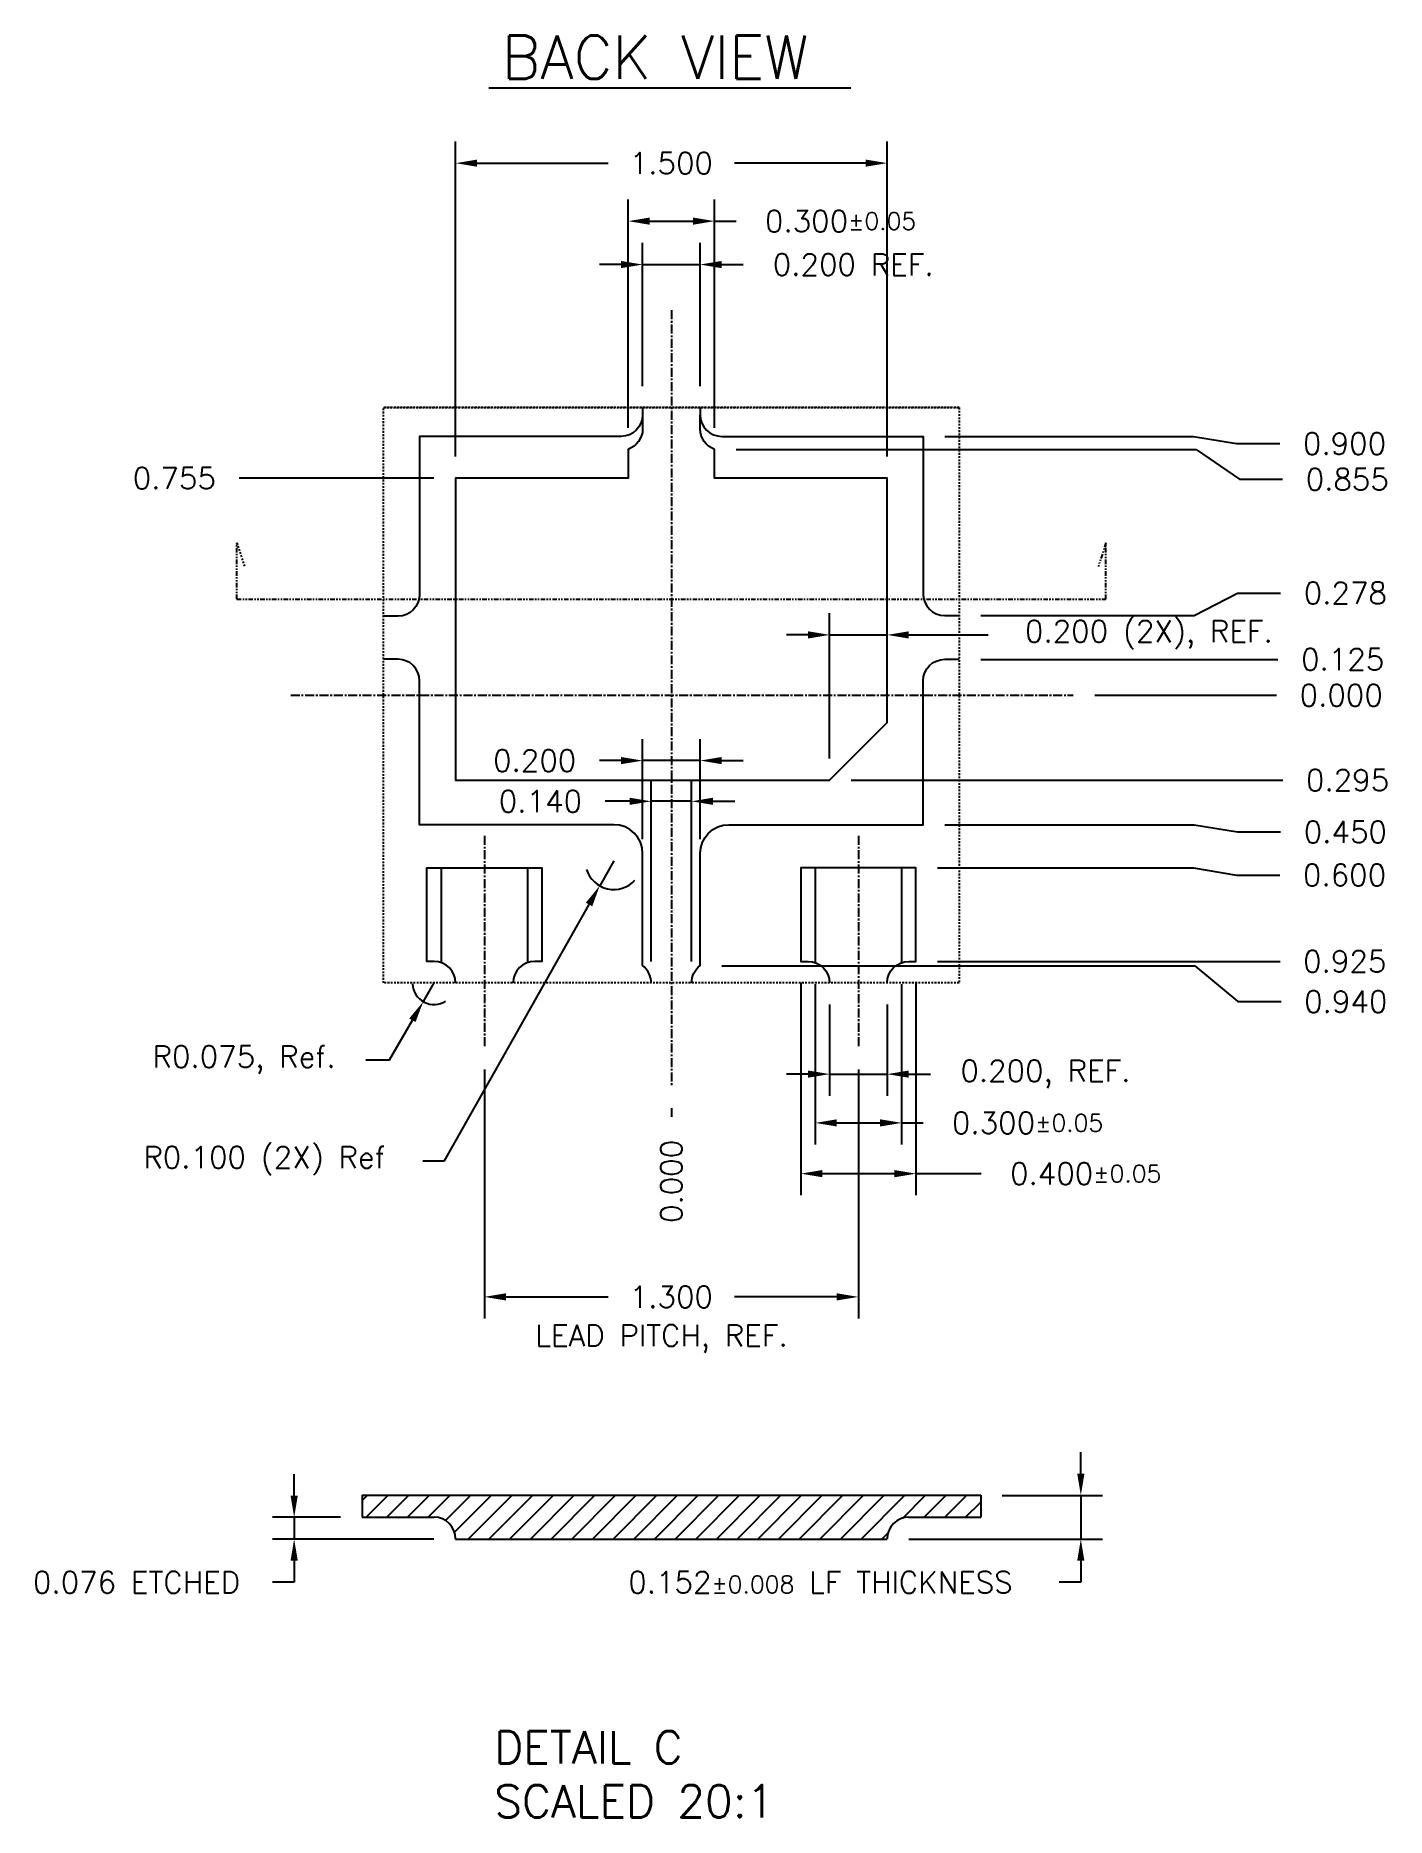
# Model space of a CAD drawing. Extents: x 72 to 166, y -87 to 36.
import ezdxf

# ---------------------------------------------------------------- set-up
doc = ezdxf.new("R2010")
doc.units = 0
doc.header["$LTSCALE"] = 0.5
for name, pattern in [('CENTER', [2, 1.25, -0.25, 0.25, -0.25]), ('HIDDEN', [0.375, 0.25, -0.125]), ('PHANTOM2', [1.25, 0.625, -0.125, 0.125, -0.125, 0.125, -0.125])]:
    doc.linetypes.add(name, pattern=pattern)
for name, color, linetype in [('B', 5, 'Continuous'), ('BL', 4, 'PHANTOM2'), ('C', 1, 'CENTER'), ('C-L', 6, 'HIDDEN'), ('DIM', 7, 'Continuous'), ('H', 4, 'HIDDEN'), ('LF-LINE', 7, 'Continuous')]:
    doc.layers.add(name, color=color, linetype=linetype)
doc.styles.get("Standard").update_dxf_attribs({"font": 'ROMANS.SHX'})
doc.dimstyles.new('DIM 20', dxfattribs={"dimtxt": 1.5, "dimasz": 1.5, "dimexe": 1.5, "dimexo": 1.5, "dimgap": 1.5, "dimtad": 0, "dimtih": 1, "dimtoh": 1, "dimdec": 3, "dimlfac": 0.05, "dimzin": 1, "dimdsep": 46, "dimtxsty": 'STANDARD', "dimcen": 1.5, "dimclrd": 256, "dimclre": 256, "dimclrt": 256, "dimadec": 0, "dimazin": 2, "dimtfac": 1, "dimtdec": 3, "dimtmove": 0, "dimatfit": 3, "dimfxl": 1, "dimarcsym": 0})

# ---------------------------------------------------------------- blocks, each defined once
blk = doc.blocks.new('*D6')
at = {"layer": 'Defpoints', "color": 0, "transparency": 16777216}
for p in [(840.64, -779.95), (836.64, -789.9), (840.64, -789.9)]:
    blk.add_point(p, dxfattribs=at)
at = {"layer": 'DIM', "lineweight": -2, "transparency": 16777216}
for p, q in [((836.64, -788.4), (836.64, -778.45)), ((840.64, -788.4), (840.64, -778.45)), ((835.14, -779.95), (833.64, -779.95)), ((836.64, -779.95), (840.64, -779.95)), ((842.14, -779.95), (843.64, -779.95))]:
    blk.add_line(p, q, dxfattribs=at)
at = {"layer": 'DIM', "transparency": 16777216}
for points in [[(835.14, -779.7), (835.14, -780.2), (836.64, -779.95)], [(842.14, -779.7), (842.14, -780.2), (840.64, -779.95)]]:
    blk.add_solid(points, dxfattribs=at)
at = {"layer": 'DIM', "transparency": 16777216, "insert": (851.28, -779.95), "char_height": 1.5, "attachment_point": 5}
blk.add_mtext('0.200 REF.', dxfattribs=at)
blk = doc.blocks.new('*D7')
at = {"layer": 'Defpoints', "color": 0, "transparency": 16777216}
for p in [(841.64, -776.93), (835.64, -792.8), (841.64, -792.8)]:
    blk.add_point(p, dxfattribs=at)
at = {"layer": 'DIM', "lineweight": -2, "transparency": 16777216}
for p, q in [((835.64, -791.3), (835.64, -775.43)), ((841.64, -791.3), (841.64, -775.43)), ((837.14, -776.93), (840.14, -776.93)), ((841.64, -776.93), (843.14, -776.93))]:
    blk.add_line(p, q, dxfattribs=at)
at = {"layer": 'DIM', "transparency": 16777216}
for points in [[(837.14, -776.68), (837.14, -777.18), (835.64, -776.93)], [(840.14, -776.68), (840.14, -777.18), (841.64, -776.93)]]:
    blk.add_solid(points, dxfattribs=at)
at = {"layer": 'DIM', "transparency": 16777216, "insert": (850.4, -776.93), "char_height": 1.5, "attachment_point": 5}
blk.add_mtext('\\A1;0.300{\\H1.2;±0.05}', dxfattribs=at)
blk = doc.blocks.new('*D8')
at = {"layer": 'Defpoints', "color": 0, "transparency": 16777216}
for p in [(823.64, -772.9), (823.64, -794.8), (853.64, -794.8)]:
    blk.add_point(p, dxfattribs=at)
at = {"layer": 'DIM', "lineweight": -2, "transparency": 16777216}
for p, q in [((823.64, -793.3), (823.64, -771.4)), ((853.64, -793.3), (853.64, -771.4)), ((825.14, -772.9), (834.25, -772.9)), ((852.14, -772.9), (843.03, -772.9))]:
    blk.add_line(p, q, dxfattribs=at)
at = {"layer": 'DIM', "transparency": 16777216}
for points in [[(825.14, -772.65), (825.14, -773.15), (823.64, -772.9)], [(852.14, -772.65), (852.14, -773.15), (853.64, -772.9)]]:
    blk.add_solid(points, dxfattribs=at)
at = {"layer": 'DIM', "transparency": 16777216, "insert": (838.64, -772.9), "char_height": 1.5, "attachment_point": 5}
blk.add_mtext('\\A1;1.500', dxfattribs=at)
blk = doc.blocks.new('*D15')
at = {"layer": 'Defpoints', "color": 0, "transparency": 16777216}
for p in [(825.64, -834.41), (851.64, -834.41), (851.64, -851.73)]:
    blk.add_point(p, dxfattribs=at)
at = {"layer": 'DIM', "lineweight": -2, "transparency": 16777216}
for p, q in [((825.64, -835.91), (825.64, -853.23)), ((851.64, -835.91), (851.64, -853.23)), ((827.14, -851.73), (834.25, -851.73)), ((850.14, -851.73), (843.03, -851.73))]:
    blk.add_line(p, q, dxfattribs=at)
at = {"layer": 'DIM', "transparency": 16777216}
for points in [[(827.14, -851.48), (827.14, -851.98), (825.64, -851.73)], [(850.14, -851.48), (850.14, -851.98), (851.64, -851.73)]]:
    blk.add_solid(points, dxfattribs=at)
at = {"layer": 'DIM', "transparency": 16777216, "insert": (838.64, -851.73), "char_height": 1.5, "attachment_point": 5}
blk.add_mtext('1.300', dxfattribs=at)
blk = doc.blocks.new('*D0')
at = {"layer": 'Defpoints', "color": 0, "transparency": 16777216}
for p in [(849.64, -829.9), (853.64, -829.9), (853.64, -836.24)]:
    blk.add_point(p, dxfattribs=at)
at = {"layer": 'DIM', "lineweight": -2, "transparency": 16777216}
for p, q in [((849.64, -831.4), (849.64, -837.74)), ((853.64, -831.4), (853.64, -837.74)), ((848.14, -836.24), (846.64, -836.24)), ((849.64, -836.24), (853.64, -836.24)), ((855.14, -836.24), (856.64, -836.24))]:
    blk.add_line(p, q, dxfattribs=at)
at = {"layer": 'DIM', "transparency": 16777216}
for points in [[(848.14, -835.99), (848.14, -836.49), (849.64, -836.24)], [(855.14, -835.99), (855.14, -836.49), (853.64, -836.24)]]:
    blk.add_solid(points, dxfattribs=at)
at = {"layer": 'DIM', "transparency": 16777216, "insert": (864.64, -836.24), "char_height": 1.5, "attachment_point": 5}
blk.add_mtext('0.200, REF.', dxfattribs=at)
blk = doc.blocks.new('*D1')
at = {"layer": 'Defpoints', "color": 0, "transparency": 16777216}
for p in [(848.64, -828.48), (854.64, -828.48), (848.64, -839.63)]:
    blk.add_point(p, dxfattribs=at)
at = {"layer": 'DIM', "lineweight": -2, "transparency": 16777216}
for p, q in [((848.64, -829.98), (848.64, -841.13)), ((854.64, -829.98), (854.64, -841.13)), ((850.14, -839.63), (853.14, -839.63)), ((854.64, -839.63), (856.14, -839.63))]:
    blk.add_line(p, q, dxfattribs=at)
at = {"layer": 'DIM', "transparency": 16777216}
for points in [[(850.14, -839.38), (850.14, -839.88), (848.64, -839.63)], [(853.14, -839.38), (853.14, -839.88), (854.64, -839.63)]]:
    blk.add_solid(points, dxfattribs=at)
at = {"layer": 'DIM', "transparency": 16777216, "insert": (863.4, -839.63), "char_height": 1.5, "attachment_point": 5}
blk.add_mtext('\\A1;0.300{\\H1.200000;±0.05}', dxfattribs=at)
blk = doc.blocks.new('*D2')
at = {"layer": 'Defpoints', "color": 0, "transparency": 16777216}
for p in [(847.64, -828.4), (855.64, -828.4), (855.64, -843.16)]:
    blk.add_point(p, dxfattribs=at)
at = {"layer": 'DIM', "lineweight": -2, "transparency": 16777216}
for p, q in [((847.64, -829.9), (847.64, -844.66)), ((855.64, -829.9), (855.64, -844.66)), ((849.14, -843.16), (854.14, -843.16)), ((855.64, -843.16), (860.18, -843.16))]:
    blk.add_line(p, q, dxfattribs=at)
at = {"layer": 'DIM', "transparency": 16777216}
for points in [[(849.14, -842.91), (849.14, -843.41), (847.64, -843.16)], [(854.14, -842.91), (854.14, -843.41), (855.64, -843.16)]]:
    blk.add_solid(points, dxfattribs=at)
at = {"layer": 'DIM', "transparency": 16777216, "insert": (867.44, -843.16), "char_height": 1.5, "attachment_point": 5}
blk.add_mtext('\\A1;0.400{\\H1.200000;±0.05}', dxfattribs=at)
blk = doc.blocks.new('*D3')
at = {"layer": 'Defpoints', "color": 0, "transparency": 16777216}
for p in [(808.59, -794.8), (823.64, -794.8), (838.64, -809.9)]:
    blk.add_point(p, dxfattribs=at)
at = {"layer": 'DIM', "lineweight": -2, "transparency": 16777216}
blk.add_line((822.14, -794.8), (808.59, -794.8), dxfattribs=at)
at = {"layer": 'DIM', "transparency": 16777216, "insert": (804.09, -794.8), "char_height": 1.5, "attachment_point": 5}
blk.add_mtext('0.755', dxfattribs=at)
blk = doc.blocks.new('*D9')
at = {"layer": 'Defpoints', "color": 0, "transparency": 16777216}
for p in [(860.14, -865.53), (853.64, -868.57), (867.1, -868.57)]:
    blk.add_point(p, dxfattribs=at)
at = {"layer": 'DIM', "lineweight": -2, "transparency": 16777216}
for p, q in [((867.1, -864.03), (867.1, -862.53)), ((861.64, -865.53), (868.6, -865.53)), ((867.1, -865.53), (867.1, -868.57)), ((855.14, -868.57), (868.6, -868.57)), ((867.1, -870.07), (867.1, -871.57)), ((867.1, -871.57), (865.6, -871.57))]:
    blk.add_line(p, q, dxfattribs=at)
at = {"layer": 'DIM', "transparency": 16777216}
for points in [[(866.85, -864.03), (867.35, -864.03), (867.1, -865.53)], [(866.85, -870.07), (867.35, -870.07), (867.1, -868.57)]]:
    blk.add_solid(points, dxfattribs=at)
at = {"layer": 'DIM', "transparency": 16777216, "insert": (849, -871.57), "char_height": 1.5, "attachment_point": 5}
blk.add_mtext('0.152{\\H1.200000;±0.008} LF THICKNESS', dxfattribs=at)
blk = doc.blocks.new('*D10')
at = {"layer": 'Defpoints', "color": 0, "transparency": 16777216}
for p in [(817.14, -867.05), (812.42, -868.57), (823.64, -868.57)]:
    blk.add_point(p, dxfattribs=at)
at = {"layer": 'DIM', "lineweight": -2, "transparency": 16777216}
for p, q in [((812.42, -865.55), (812.42, -864.05)), ((815.64, -867.05), (810.92, -867.05)), ((812.42, -867.05), (812.42, -868.57)), ((822.14, -868.57), (810.92, -868.57)), ((812.42, -870.07), (812.42, -871.57)), ((812.42, -871.57), (810.92, -871.57))]:
    blk.add_line(p, q, dxfattribs=at)
at = {"layer": 'DIM', "transparency": 16777216}
for points in [[(812.17, -865.55), (812.67, -865.55), (812.42, -867.05)], [(812.17, -870.07), (812.67, -870.07), (812.42, -868.57)]]:
    blk.add_solid(points, dxfattribs=at)
at = {"layer": 'DIM', "transparency": 16777216, "insert": (801.46, -871.57), "char_height": 1.5, "attachment_point": 5}
blk.add_mtext('0.076 ETCHED', dxfattribs=at)
blk = doc.blocks.new('*D11')
at = {"layer": 'Defpoints', "color": 0, "transparency": 16777216}
for p in [(838.64, -809.9), (838.64, -837.11), (838.64, -839.2)]:
    blk.add_point(p, dxfattribs=at)
at = {"layer": 'DIM', "lineweight": -2, "transparency": 16777216}
blk.add_line((838.64, -838.61), (838.64, -839.2), dxfattribs=at)
at = {"layer": 'DIM', "transparency": 16777216, "insert": (838.64, -843.7), "char_height": 1.5, "attachment_point": 5, "rotation": 90}
blk.add_mtext('0.000', dxfattribs=at)
blk = doc.blocks.new('*D12')
at = {"layer": 'Defpoints', "color": 0, "transparency": 16777216}
for p in [(849.64, -805.7), (853.64, -811.8), (849.64, -815.8)]:
    blk.add_point(p, dxfattribs=at)
at = {"layer": 'DIM', "lineweight": -2, "transparency": 16777216}
for p, q in [((849.64, -814.3), (849.64, -804.2)), ((853.64, -810.3), (853.64, -804.2)), ((848.14, -805.7), (846.64, -805.7)), ((849.64, -805.7), (853.64, -805.7)), ((855.14, -805.7), (860.65, -805.7))]:
    blk.add_line(p, q, dxfattribs=at)
at = {"layer": 'DIM', "transparency": 16777216}
for points in [[(848.14, -805.45), (848.14, -805.95), (849.64, -805.7)], [(855.14, -805.45), (855.14, -805.95), (853.64, -805.7)]]:
    blk.add_solid(points, dxfattribs=at)
at = {"layer": 'DIM', "transparency": 16777216, "insert": (871.83, -805.7), "char_height": 1.5, "attachment_point": 5}
blk.add_mtext('0.200 (2X), REF.', dxfattribs=at)
blk = doc.blocks.new('*D13')
at = {"layer": 'Defpoints', "color": 0, "transparency": 16777216}
for p in [(840.04, -817.27), (837.24, -829.9), (840.04, -829.9)]:
    blk.add_point(p, dxfattribs=at)
at = {"layer": 'DIM', "lineweight": -2, "transparency": 16777216}
for p, q in [((837.24, -828.4), (837.24, -815.77)), ((840.04, -828.4), (840.04, -815.77)), ((835.74, -817.27), (834.04, -817.27)), ((840.04, -817.27), (837.24, -817.27)), ((841.54, -817.27), (843.04, -817.27))]:
    blk.add_line(p, q, dxfattribs=at)
at = {"layer": 'DIM', "transparency": 16777216}
for points in [[(835.74, -817.02), (835.74, -817.52), (837.24, -817.27)], [(841.54, -817.02), (841.54, -817.52), (840.04, -817.27)]]:
    blk.add_solid(points, dxfattribs=at)
at = {"layer": 'DIM', "transparency": 16777216, "insert": (829.54, -817.27), "char_height": 1.5, "attachment_point": 5}
blk.add_mtext('0.140', dxfattribs=at)
blk = doc.blocks.new('*D14')
at = {"layer": 'Defpoints', "color": 0, "transparency": 16777216}
for p in [(840.64, -814.44), (836.64, -821.4), (840.64, -821.4)]:
    blk.add_point(p, dxfattribs=at)
at = {"layer": 'DIM', "lineweight": -2, "transparency": 16777216}
for p, q in [((836.64, -819.9), (836.64, -812.94)), ((840.64, -819.9), (840.64, -812.94)), ((835.14, -814.44), (833.64, -814.44)), ((840.64, -814.44), (836.64, -814.44)), ((842.14, -814.44), (843.64, -814.44))]:
    blk.add_line(p, q, dxfattribs=at)
at = {"layer": 'DIM', "transparency": 16777216}
for points in [[(835.14, -814.19), (835.14, -814.69), (836.64, -814.44)], [(842.14, -814.19), (842.14, -814.69), (840.64, -814.44)]]:
    blk.add_solid(points, dxfattribs=at)
at = {"layer": 'DIM', "transparency": 16777216, "insert": (829.14, -814.44), "char_height": 1.5, "attachment_point": 5}
blk.add_mtext('0.200', dxfattribs=at)
blk = doc.blocks.new('*D4')
at = {"layer": 'Defpoints', "color": 0, "transparency": 16777216}
for p in [(822.14, -829.9), (821.39, -831.2)]:
    blk.add_point(p, dxfattribs=at)
at = {"layer": 'DIM', "lineweight": -2, "transparency": 16777216}
for p, q in [((822.14, -829.9), (821.39, -831.2)), ((819.05, -835.25), (820.64, -832.49)), ((817.4, -835.25), (819.05, -835.25))]:
    blk.add_line(p, q, dxfattribs=at)
blk.add_arc((822.14, -829.9), 1.5, 182.6606, 302.7042, dxfattribs=at)
at = {"layer": 'DIM', "transparency": 16777216}
blk.add_solid([(820.42, -832.37), (820.86, -832.62), (821.39, -831.2)], dxfattribs=at)
at = {"layer": 'DIM', "transparency": 16777216, "insert": (808.94, -835.25), "char_height": 1.5, "attachment_point": 5}
blk.add_mtext('R0.075, Ref.', dxfattribs=at)
blk = doc.blocks.new('*D5')
at = {"layer": 'Defpoints', "color": 0, "transparency": 16777216}
for p in [(834.64, -821.4), (833.66, -823.14)]:
    blk.add_point(p, dxfattribs=at)
at = {"layer": 'DIM', "lineweight": -2, "transparency": 16777216}
for p, q in [((834.64, -821.4), (833.66, -823.14)), ((822.86, -842.27), (832.92, -824.45)), ((821.36, -842.27), (822.86, -842.27))]:
    blk.add_line(p, q, dxfattribs=at)
blk.add_arc((834.64, -821.4), 2, 197.5836, 317.0282, dxfattribs=at)
at = {"layer": 'DIM', "transparency": 16777216}
blk.add_solid([(832.7, -824.32), (833.14, -824.57), (833.66, -823.14)], dxfattribs=at)
at = {"layer": 'DIM', "transparency": 16777216, "insert": (810.36, -842.27), "char_height": 1.5, "attachment_point": 5}
blk.add_mtext('R0.100 (2X) Ref', dxfattribs=at)
blk = doc.blocks.new('*D16')
at = {"layer": 'Defpoints', "color": 0, "transparency": 16777216}
for p in [(838.64, -809.9), (866.58, -809.9), (880.7, -809.9)]:
    blk.add_point(p, dxfattribs=at)
at = {"layer": 'DIM', "lineweight": -2, "transparency": 16777216}
blk.add_line((868.08, -809.9), (880.7, -809.9), dxfattribs=at)
at = {"layer": 'DIM', "transparency": 16777216, "insert": (885.2, -809.9), "char_height": 1.5, "attachment_point": 5}
blk.add_mtext('0.000', dxfattribs=at)
blk = doc.blocks.new('*D17')
at = {"layer": 'Defpoints', "color": 0, "transparency": 16777216}
for p in [(858.64, -807.4), (880.8, -807.4), (838.64, -809.9)]:
    blk.add_point(p, dxfattribs=at)
at = {"layer": 'DIM', "lineweight": -2, "transparency": 16777216}
blk.add_line((860.14, -807.4), (880.8, -807.4), dxfattribs=at)
at = {"layer": 'DIM', "transparency": 16777216, "insert": (885.3, -807.4), "char_height": 1.5, "attachment_point": 5}
blk.add_mtext('0.125', dxfattribs=at)
blk = doc.blocks.new('*D18')
at = {"layer": 'Defpoints', "color": 0, "transparency": 16777216}
for p in [(880.99, -802.79), (858.64, -804.35), (838.64, -809.9)]:
    blk.add_point(p, dxfattribs=at)
at = {"layer": 'DIM', "lineweight": -2, "transparency": 16777216}
for p, q in [((874.99, -804.35), (877.99, -802.79)), ((877.99, -802.79), (880.99, -802.79)), ((860.14, -804.35), (874.99, -804.35))]:
    blk.add_line(p, q, dxfattribs=at)
at = {"layer": 'DIM', "transparency": 16777216, "insert": (885.49, -802.79), "char_height": 1.5, "attachment_point": 5}
blk.add_mtext('0.278', dxfattribs=at)
blk = doc.blocks.new('*D19')
at = {"layer": 'Defpoints', "color": 0, "transparency": 16777216}
for p in [(856.14, -791.9), (880.93, -792.4), (838.64, -809.9)]:
    blk.add_point(p, dxfattribs=at)
at = {"layer": 'DIM', "lineweight": -2, "transparency": 16777216}
for p, q in [((857.64, -791.9), (874.93, -791.9)), ((874.93, -791.9), (877.93, -792.4)), ((877.93, -792.4), (880.93, -792.4))]:
    blk.add_line(p, q, dxfattribs=at)
at = {"layer": 'DIM', "transparency": 16777216, "insert": (885.43, -792.4), "char_height": 1.5, "attachment_point": 5}
blk.add_mtext('0.900', dxfattribs=at)
blk = doc.blocks.new('*D20')
at = {"layer": 'Defpoints', "color": 0, "transparency": 16777216}
for p in [(841.64, -792.8), (881.12, -794.88), (838.64, -809.9)]:
    blk.add_point(p, dxfattribs=at)
at = {"layer": 'DIM', "lineweight": -2, "transparency": 16777216}
for p, q in [((843.14, -792.8), (875.12, -792.8)), ((875.12, -792.8), (878.12, -794.88)), ((878.12, -794.88), (881.12, -794.88))]:
    blk.add_line(p, q, dxfattribs=at)
at = {"layer": 'DIM', "transparency": 16777216, "insert": (885.62, -794.88), "char_height": 1.5, "attachment_point": 5}
blk.add_mtext('0.855', dxfattribs=at)
blk = doc.blocks.new('*D21')
at = {"layer": 'Defpoints', "color": 0, "transparency": 16777216}
for p in [(838.64, -809.9), (856.14, -818.9), (880.99, -819.4)]:
    blk.add_point(p, dxfattribs=at)
at = {"layer": 'DIM', "lineweight": -2, "transparency": 16777216}
for p, q in [((857.64, -818.9), (874.99, -818.9)), ((874.99, -818.9), (877.99, -819.4)), ((877.99, -819.4), (880.99, -819.4))]:
    blk.add_line(p, q, dxfattribs=at)
at = {"layer": 'DIM', "transparency": 16777216, "insert": (885.49, -819.4), "char_height": 1.5, "attachment_point": 5}
blk.add_mtext('0.450', dxfattribs=at)
blk = doc.blocks.new('*D22')
at = {"layer": 'Defpoints', "color": 0, "transparency": 16777216}
for p in [(838.64, -809.9), (855.64, -821.9), (880.93, -822.4)]:
    blk.add_point(p, dxfattribs=at)
at = {"layer": 'DIM', "lineweight": -2, "transparency": 16777216}
for p, q in [((857.14, -821.9), (874.93, -821.9)), ((874.93, -821.9), (877.93, -822.4)), ((877.93, -822.4), (880.93, -822.4))]:
    blk.add_line(p, q, dxfattribs=at)
at = {"layer": 'DIM', "transparency": 16777216, "insert": (885.43, -822.4), "char_height": 1.5, "attachment_point": 5}
blk.add_mtext('0.600', dxfattribs=at)
blk = doc.blocks.new('*D23')
at = {"layer": 'Defpoints', "color": 0, "transparency": 16777216}
for p in [(838.64, -809.9), (855.64, -828.4), (880.95, -828.4)]:
    blk.add_point(p, dxfattribs=at)
at = {"layer": 'DIM', "lineweight": -2, "transparency": 16777216}
blk.add_line((857.14, -828.4), (880.95, -828.4), dxfattribs=at)
at = {"layer": 'DIM', "transparency": 16777216, "insert": (885.45, -828.4), "char_height": 1.5, "attachment_point": 5}
blk.add_mtext('0.925', dxfattribs=at)
blk = doc.blocks.new('*D24')
at = {"layer": 'Defpoints', "color": 0, "transparency": 16777216}
for p in [(838.64, -809.9), (840.64, -828.7), (881.02, -831.2)]:
    blk.add_point(p, dxfattribs=at)
at = {"layer": 'DIM', "lineweight": -2, "transparency": 16777216}
for p, q in [((842.14, -828.7), (875.02, -828.7)), ((875.02, -828.7), (878.02, -831.2)), ((878.02, -831.2), (881.02, -831.2))]:
    blk.add_line(p, q, dxfattribs=at)
at = {"layer": 'DIM', "transparency": 16777216, "insert": (885.52, -831.2), "char_height": 1.5, "attachment_point": 5}
blk.add_mtext('0.940', dxfattribs=at)
blk = doc.blocks.new('*D25')
at = {"layer": 'Defpoints', "color": 0, "transparency": 16777216}
for p in [(838.64, -809.9), (849.64, -815.8), (881.14, -815.8)]:
    blk.add_point(p, dxfattribs=at)
at = {"layer": 'LF-LINE', "lineweight": -2, "transparency": 16777216}
blk.add_line((851.14, -815.8), (881.14, -815.8), dxfattribs=at)
at = {"layer": 'LF-LINE', "transparency": 16777216, "insert": (885.64, -815.8), "char_height": 1.5, "attachment_point": 5}
blk.add_mtext('0.295', dxfattribs=at)

msp = doc.modelspace()

# ---------------------------------------------------------------- hatches: boundary and pattern name
at = {"layer": 'H'}
h = msp.add_hatch(dxfattribs=at)
h.set_pattern_fill('ANSI31', color=256, scale=0.32)
h.set_pattern_definition([(45, (-199.1892, -22.0687), (-0.7184205, 0.7184205), [])])
h.paths.add_polyline_path([(95.134, -65.0355), (95.134, -66.5555), (100.134, -66.5555, -0.41421356), (101.634, -68.0555), (101.634, -68.0755), (131.6341, -68.0755, -0.41812434), (133.134, -66.5555), (138.134, -66.5555), (138.134, -65.0355)])

# ---------------------------------------------------------------- linework, layer by layer
at = {"layer": 'B'}
for p, q in [((100.634, -21.4074), (100.634, -27.9932)), ((106.634, -21.4074), (106.634, -27.9932)), ((126.634, -21.4074), (126.634, -27.9932)), ((132.634, -21.4074), (132.634, -27.9932)), ((95.134, -65.0355), (138.134, -65.0355)), ((95.134, -65.0355), (95.134, -66.5555)), ((138.134, -65.0355), (138.134, -66.5555)), ((95.134, -66.5555), (100.134, -66.5555)), ((133.134, -66.5555), (138.134, -66.5555)), ((101.634, -68.0555), (101.634, -68.0755)), ((101.634, -68.0755), (131.634, -68.0755))]:
    msp.add_line(p, q, dxfattribs=at)
for points in [[(114.634, 10.5926), (114.634, 10.0926, -0.41421356), (113.134, 8.5926), (99.134, 8.5926), (99.134, -2.4074, -0.41421356), (97.634, -3.9074), (96.634, -3.9074)], [(114.634, 10.0926), (114.634, 9.5926), (114.634, 9.1068, -0.31783725), (113.634, 7.6926), (113.634, 5.6926), (101.634, 5.6926), (101.634, -15.3074), (127.634, -15.3074), (131.634, -11.3074), (131.634, 5.6926), (119.634, 5.6926), (119.634, 7.6926, -0.31783725), (118.634, 9.1068), (118.634, 9.5926), (118.634, 10.0926)], [(118.634, 10.5926), (118.634, 10.0926, 0.41421356), (120.134, 8.5926), (134.134, 8.5926), (134.134, -1.7574), (134.134, -2.3574, 0.41421356), (135.634, -3.8574), (136.634, -3.8574)], [(115.234, -29.4074, 0.23606798), (114.634, -28.2074), (114.634, -20.4074, 0.41421356), (112.634, -18.4074), (99.134, -18.4074), (99.134, -8.4074, 0.41421356), (97.634, -6.9074), (96.634, -6.9074)], [(118.034, -29.4074, -0.23606798), (118.634, -28.2074), (118.634, -20.4074, -0.41421356), (120.634, -18.4074), (134.134, -18.4074), (134.134, -8.4074, -0.41421356), (135.634, -6.9074), (136.634, -6.9074)], [(101.634, -29.4074, 0.41421356), (100.134, -27.9074), (99.634, -27.9074), (99.634, -21.4074), (107.634, -21.4074), (107.634, -27.9074), (107.134, -27.9074, 0.41421356), (105.634, -29.4074)], [(131.634, -29.4074, -0.41421356), (133.134, -27.9074), (133.634, -27.9074), (133.634, -21.4074), (125.634, -21.4074), (125.634, -27.9074), (126.134, -27.9074, -0.41421356), (127.634, -29.4074)]]:
    msp.add_lwpolyline(points, format="xyb", dxfattribs=at)
for centre, start, end in [((100.134, -68.0555), 0, 90), ((133.134, -68.0555), 90, 180)]:
    msp.add_arc(centre, 1.5, start, end, dxfattribs=at)
at = {"layer": 'BL'}
for p, q in [((86.4266, -2.7202), (86.4266, 1.1812)), ((146.8414, 1.1812), (146.3058, -0.4618)), ((146.8414, -2.7202), (146.8414, 1.1812)), ((86.4266, -2.7202), (146.8414, -2.7202))]:
    msp.add_line(p, q, dxfattribs=at)
at = {"layer": 'C'}
for p, q in [((116.634, 17.3689), (116.634, -36.6154)), ((90.1749, -9.4074), (144.5731, -9.4074)), ((103.634, -19.1848), (103.634, -33.9179)), ((129.634, -19.1848), (129.634, -33.9179))]:
    msp.add_line(p, q, dxfattribs=at)
at = {"layer": 'C-L'}
msp.add_line((136.634, 10.5926), (96.634, 10.5926), dxfattribs=at)
msp.add_lwpolyline([(96.634, 10.5926), (136.634, 10.5926), (136.634, -29.4074), (96.634, -29.4074)], close=True, dxfattribs=at)
at = {"layer": 'DIM'}
msp.add_line((103.9464, 32.8272), (129.1048, 32.8272), dxfattribs=at)
at = {"layer": 'H'}
for p, q in [((113.634, 7.6926), (113.634, 7.6926)), ((119.634, 7.6926), (119.634, 7.6926)), ((86.4266, 1.1812), (86.9622, -0.4618))]:
    msp.add_line(p, q, dxfattribs=at)

# ---------------------------------------------------------------- texts
at = {"layer": 'DIM', "attachment_point": 1}
for s, width, insert, char_height in [('{\\H1.5x;BACK VIEW}', 99.527163, (104.8336, 36.4576), 2), ('LEAD PITCH, REF.', 46.888152, (107.1698, -53.1743), 1.5), ('{\\H1.5x;DETAIL C\\PSCALED 20:1\\P}^I', 99.527163, (104.3175, -81.4269), 1.5)]:
    msp.add_mtext_dynamic_manual_height_columns(s, width=width, gutter_width=1, heights=[0], dxfattribs=dict(at, insert=insert, char_height=char_height))

# ---------------------------------------------------------------- dimensions: what is measured, and where the dimension line sits
at = {"layer": 'DIM'}
for base, p1, p2, override, picture, middle in [((101.634, 27.5871), (131.634, 5.6926), (101.634, 5.6926), {"dimgap": 1.5, "dimtol": 0, "dimlim": 0, "dimtp": 0.05, "dimtm": 0.05, "dimtfac": 0.8, "dimtolj": 1}, '*D8', (116.634, 27.5871)), ((119.634, 23.5586), (113.634, 7.6926), (119.634, 7.6926), {"dimtol": 1, "dimtp": 0.05, "dimtm": 0.05, "dimtfac": 0.8, "dimtolj": 1}, '*D7', (128.3983, 23.5586))]:
    dim = msp.add_linear_dim(base=base, p1=p1, p2=p2, dimstyle='DIM 20', override=override, dxfattribs=at)
    dim.commit()
    dim.dimension.update_dxf_attribs({"geometry": picture, "text_midpoint": middle, "insert": (-722.0066, 800.4904)})
for base, p1, p2, text, picture, middle in [((118.634, 20.5371), (114.634, 10.5926), (118.634, 10.5926), '<> REF.', '*D6', (129.2768, 20.5371)), ((131.634, -35.7538), (127.634, -29.4074), (131.634, -29.4074), '<>, REF.', '*D0', (142.634, -35.7538))]:
    dim = msp.add_linear_dim(base=base, p1=p1, p2=p2, text=text, dimstyle='DIM 20', dxfattribs=at)
    dim.commit()
    dim.dimension.update_dxf_attribs({"geometry": picture, "text_midpoint": middle, "insert": (-722.0066, 800.4904)})
for feature_location, offset, dtype, origin, picture, middle, set_off in [((134.134, 8.5926), (24.7886, -0.5), 0, (116.634, -9.4074), '*D19', (163.4226, 8.0926), (-722.0066, 800.4904)), ((119.634, 7.6926), (39.4749, -2.0806), 0, (116.634, -9.4074), '*D20', (163.6089, 5.6119), (-722.0066, 800.4904)), ((101.634, 5.6926), (-15.0523, 0), 0, (116.634, -9.4074), '*D3', (82.0817, 5.6926), (-722.0066, 800.4904)), ((136.6339700802, -3.8574254068), (22.3506890486, 1.5564022635), 0, (116.6339700802, -9.4074254068), '*D18', (163.4846591288, -2.3010231433), (-722.0066206137, 800.4904289723)), ((136.634, -6.9074), (22.1644, 0), 0, (116.634, -9.4074), '*D17', (163.2984, -6.9074), (-722.0066, 800.4904)), ((144.5731127892, -9.4074254068), (14.1243971686, 0), 0, (116.6339700802, -9.4074254068), '*D16', (163.1975099578, -9.4074254068), (-722.0066206137, 800.4904289723)), ((116.6339700802, -36.6154312364), (0, -2.0910090008), 1, (116.6339700802, -9.4074254068), '*D11', (116.6339700802, -43.2064402372), (-722.0066206137, 800.4904289723)), ((134.134, -18.4074), (24.8507, -0.5), 0, (116.634, -9.4074), '*D21', (163.4847, -18.9074), (-722.0066, 800.4904)), ((133.634, -21.4074), (25.2886, -0.5), 0, (116.634, -9.4074), '*D22', (163.4226, -21.9074), (-722.0066, 800.4904)), ((133.634, -27.9074), (25.3141, 0), 0, (116.634, -9.4074), '*D23', (163.4481, -27.9074), (-722.0066, 800.4904)), ((118.634, -28.2074), (40.3824, -2.5001), 0, (116.634, -9.4074), '*D24', (163.5163, -30.7075), (-722.0066, 800.4904))]:
    dim = msp.add_ordinate_dim(feature_location=feature_location, offset=offset, dtype=dtype, origin=origin, dimstyle='DIM 20', dxfattribs=at)
    dim.commit()
    dim.dimension.update_dxf_attribs({"geometry": picture, "text_midpoint": middle, "insert": set_off})
dim = msp.add_linear_dim(base=(127.634, -5.2126), p1=(131.634, -11.3074), p2=(127.634, -15.3074), text='<> (2X), REF.', dimstyle='DIM 20', dxfattribs=at)
dim.commit()
dim.dimension.update_dxf_attribs({"geometry": '*D12', "text_midpoint": (149.8207, -5.2126), "dimtype": 128, "insert": (-722.0066, 800.4904)})
for base, p1, p2, picture, middle in [((118.634, -13.9518), (114.634, -20.9074), (118.634, -20.9074), '*D14', (107.134, -13.9518)), ((118.034, -16.7772), (115.234, -29.4074), (118.034, -29.4074), '*D13', (107.534, -16.7772)), ((129.634, -51.238), (103.634, -33.9179), (129.634, -33.9179), '*D15', (116.634, -51.238))]:
    dim = msp.add_linear_dim(base=base, p1=p1, p2=p2, dimstyle='DIM 20', dxfattribs=at)
    dim.commit()
    dim.dimension.update_dxf_attribs({"geometry": picture, "text_midpoint": middle, "dimtype": 128, "insert": (-722.0066, 800.4904)})
for center, mpoint, text, picture, middle in [((112.634, -20.9074), (111.6508, -22.6491), '<> (2X) Ref', '*D5', (88.3529, -41.7775)), ((100.134, -29.4074), (99.383, -30.7059), '<>, Ref.', '*D4', (86.9323, -34.7579))]:
    dim = msp.add_radius_dim(center=center, mpoint=mpoint, text=text, dimstyle='DIM 20', dxfattribs=at)
    dim.commit()
    dim.dimension.update_dxf_attribs({"geometry": picture, "text_midpoint": middle, "dimtype": 132, "insert": (-722.0066, 800.4904)})
for base, p1, p2, picture, middle in [((133.634, -42.668), (125.634, -27.9074), (133.634, -27.9074), '*D2', (145.4359, -42.668)), ((126.634, -39.1405), (132.634, -27.9932), (126.634, -27.9932), '*D1', (141.3983, -39.1405))]:
    dim = msp.add_linear_dim(base=base, p1=p1, p2=p2, dimstyle='DIM 20', override={"dimgap": 1.5, "dimtol": 1, "dimlim": 0, "dimtp": 0.05, "dimtm": 0.05, "dimtfac": 0.8, "dimtolj": 1}, dxfattribs=at)
    dim.commit()
    dim.dimension.update_dxf_attribs({"geometry": picture, "text_midpoint": middle, "dimtype": 128, "insert": (-722.0066, 800.4904)})
dim = msp.add_linear_dim(base=(145.0969, -68.0755), p1=(138.134, -65.0355), p2=(131.634, -68.0755), angle=90, text='<> LF THICKNESS', dimstyle='DIM 20', override={"dimgap": 1.5, "dimtol": 1, "dimlim": 0, "dimtp": 0.008, "dimtm": 0.008, "dimtfac": 0.8}, dxfattribs=at)
dim.commit()
dim.dimension.update_dxf_attribs({"geometry": '*D9', "text_midpoint": (126.9969, -71.0755), "insert": (-722.0066, 800.4904)})
dim = msp.add_linear_dim(base=(90.4162, -68.0755), p1=(95.134, -66.5555), p2=(101.634, -68.0755), angle=90, text='<> ETCHED', dimstyle='DIM 20', dxfattribs=at)
dim.commit()
dim.dimension.update_dxf_attribs({"geometry": '*D10', "text_midpoint": (79.4519, -71.0755), "insert": (-722.0066, 800.4904)})
at = {"layer": 'LF-LINE'}
dim = msp.add_ordinate_dim(feature_location=(127.634, -15.3074), offset=(31.4968, 0), dtype=0, origin=(116.634, -9.4074), dimstyle='DIM 20', dxfattribs=at)
dim.commit()
dim.dimension.update_dxf_attribs({"geometry": '*D25', "text_midpoint": (163.6308, -15.3074), "insert": (-722.0066, 800.4904)})

doc.saveas('drawing.dxf')
